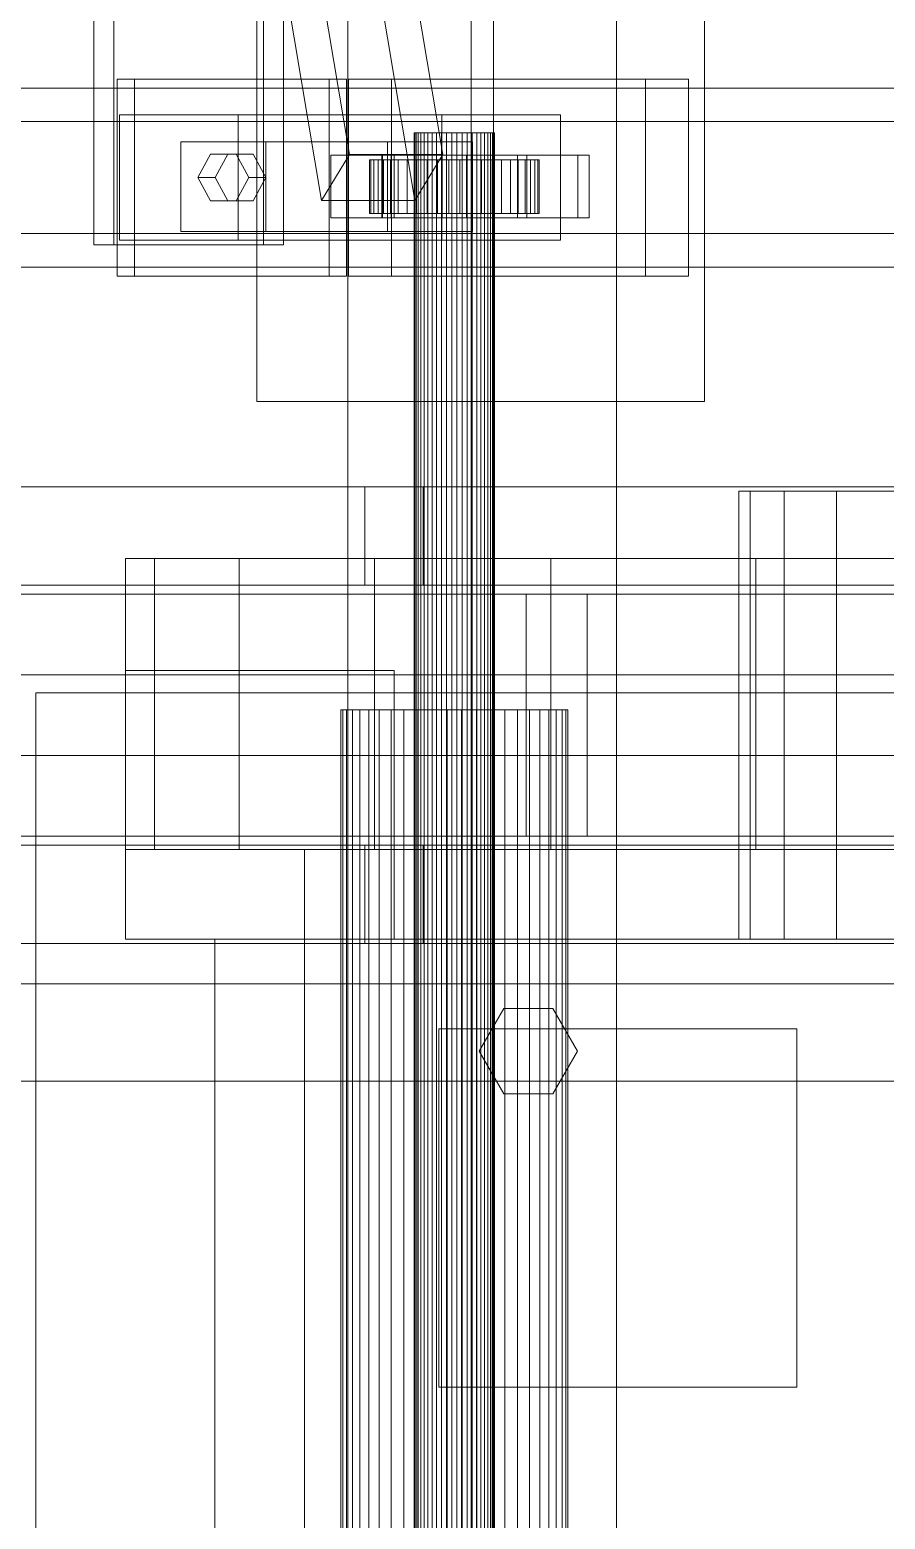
# Model space of a CAD drawing. Header units: millimetres. Extents: x -191664 to 191490, y -197311 to 10263.
# Drawn here: x 9918.2 to 10109.3, y -17869.5 to -17537 of the extents above; entities that cross this region are included whole.
import ezdxf

# ---------------------------------------------------------------- set-up
doc = ezdxf.new("R2010")
doc.units = ezdxf.units.MM
doc.layers.add('superior_C01', color=7, linetype='Continuous', lineweight=0)
doc.layers.add('superior_mezcladora', color=7, linetype='Continuous', lineweight=0)

msp = doc.modelspace()

# ---------------------------------------------------------------- linework, layer by layer
at = {"layer": 'superior_C01', "color": 139, "true_color": 0x354b57}
for p, q in [((9989.23, -17020), (9989.23, -18980)), ((10016.73, -17020), (10016.73, -18980)), ((10021.73, -18980), (10021.73, -17020)), ((10049.23, -18980), (10049.23, -17020)), ((9932.49, -17240), (9932.49, -17585)), ((9936.98, -17585), (9936.98, -17240)), ((9970.39, -17585), (9970.39, -17240)), ((9974.87, -17240), (9974.87, -17585)), ((9989.6, -17564.86), (9947.34, -17314.86)), ((10010.44, -17564.86), (9968.18, -17314.86)), ((9941.11, -17325.14), (9983.37, -17575.14)), ((10004.21, -17575.14), (9961.95, -17325.14)), ((9985.08, -17548), (9937.71, -17548)), ((9937.71, -17548), (9937.71, -17592)), ((9941.55, -17548), (9937.71, -17548)), ((9941.55, -17592), (9941.55, -17548)), ((9941.55, -17548), (9988.92, -17548)), ((9985.08, -17592), (9985.08, -17548)), ((9985.08, -17548), (9988.92, -17548)), ((9988.92, -17548), (9988.92, -17592)), ((10055.68, -17548), (9989.36, -17548)), ((9989.36, -17548), (9989.36, -17592)), ((9998.97, -17548), (9989.36, -17548)), ((9998.97, -17592), (9998.97, -17548)), ((9998.97, -17548), (10065.28, -17548)), ((10055.68, -17592), (10055.68, -17548)), ((10055.68, -17548), (10065.28, -17548)), ((10065.28, -17548), (10065.28, -17592)), ((10290.92, -17550), (9154.09, -17550)), ((9166.89, -17550), (10303.72, -17550)), ((10382.17, -17550), (9245.34, -17550)), ((9261.34, -17550), (10398.18, -17550)), ((9964.7, -17556), (9938.18, -17556)), ((9938.18, -17556), (9938.18, -17584)), ((10010.22, -17556), (9938.18, -17556)), ((9964.7, -17584), (9964.7, -17556)), ((9964.7, -17556), (10036.74, -17556)), ((10010.22, -17584), (10010.22, -17556)), ((10010.22, -17556), (10036.74, -17556)), ((10036.74, -17556), (10036.74, -17584)), ((10289.31, -17557.5), (9245.33, -17557.5)), ((9261.35, -17557.5), (10305.33, -17557.5)), ((9970.87, -17562), (9951.92, -17562)), ((9951.92, -17562), (9951.92, -17582)), ((9998.09, -17562), (9951.92, -17562)), ((9970.87, -17582), (9970.87, -17562)), ((9970.87, -17562), (10017.04, -17562)), ((9998.09, -17582), (9998.09, -17562)), ((9998.09, -17562), (10017.04, -17562)), ((10017.04, -17562), (10017.04, -17582)), ((9983.37, -17575.14), (9989.6, -17564.86)), ((9996.81, -17565), (9985.44, -17565)), ((9985.44, -17565), (9985.44, -17579)), ((9998.89, -17565), (9985.44, -17565)), ((9989.6, -17564.86), (10010.44, -17564.86)), ((9996.81, -17579), (9996.81, -17565)), ((9996.81, -17565), (10010.26, -17565)), ((10040.56, -17565), (9996.98, -17565)), ((9996.98, -17565), (9996.98, -17579)), ((9999.54, -17565), (9996.98, -17565)), ((9998.89, -17579), (9998.89, -17565)), ((9998.89, -17565), (10010.26, -17565)), ((9999.54, -17579), (9999.54, -17565)), ((9999.54, -17565), (10043.12, -17565)), ((10010.44, -17564.86), (10004.21, -17575.14)), ((10010.26, -17565), (10010.26, -17579)), ((10027.12, -17565), (10015.76, -17565)), ((10015.76, -17565), (10015.76, -17579)), ((10029.2, -17565), (10015.76, -17565)), ((10027.12, -17579), (10027.12, -17565)), ((10027.12, -17565), (10040.57, -17565)), ((10029.2, -17579), (10029.2, -17565)), ((10029.2, -17565), (10040.57, -17565)), ((10040.56, -17579), (10040.56, -17565)), ((10040.56, -17565), (10043.12, -17565)), ((10040.57, -17565), (10040.57, -17579)), ((10043.12, -17565), (10043.12, -17579)), ((10004.21, -17575.14), (9983.37, -17575.14)), ((9985.44, -17579), (9996.81, -17579)), ((9985.44, -17579), (9998.89, -17579)), ((10010.26, -17579), (9996.81, -17579)), ((9996.98, -17579), (10040.56, -17579)), ((9996.98, -17579), (9999.54, -17579)), ((10010.26, -17579), (9998.89, -17579)), ((10043.12, -17579), (9999.54, -17579)), ((10015.76, -17579), (10027.12, -17579)), ((10015.76, -17579), (10029.2, -17579)), ((10040.57, -17579), (10027.12, -17579)), ((10040.57, -17579), (10029.2, -17579)), ((10043.12, -17579), (10040.56, -17579)), ((9245.33, -17582.5), (10289.31, -17582.5)), ((9261.35, -17582.5), (10305.33, -17582.5)), ((9951.92, -17582), (9970.87, -17582)), ((9951.92, -17582), (9998.09, -17582)), ((10017.04, -17582), (9970.87, -17582)), ((10017.04, -17582), (9998.09, -17582)), ((9932.49, -17585), (9970.39, -17585)), ((9932.49, -17585), (9936.98, -17585)), ((9974.87, -17585), (9936.98, -17585)), ((9938.18, -17584), (9964.7, -17584)), ((9938.18, -17584), (10010.22, -17584)), ((10036.74, -17584), (9964.7, -17584)), ((9974.87, -17585), (9970.39, -17585)), ((10036.74, -17584), (10010.22, -17584)), ((9154.09, -17590), (10290.92, -17590)), ((9166.89, -17590), (10303.72, -17590)), ((9245.34, -17590), (10382.17, -17590)), ((9261.34, -17590), (10398.18, -17590)), ((9937.71, -17592), (9985.08, -17592)), ((9937.71, -17592), (9941.55, -17592)), ((9988.92, -17592), (9941.55, -17592)), ((9988.92, -17592), (9985.08, -17592)), ((9989.36, -17592), (10055.68, -17592)), ((9989.36, -17592), (9998.97, -17592)), ((10065.28, -17592), (9998.97, -17592)), ((10065.28, -17592), (10055.68, -17592))]:
    msp.add_line(p, q, dxfattribs=at)
at = {"layer": 'superior_C01', "color": 251, "true_color": 0x4e626d}
for p, q in [((9968.91, -17620), (9968.91, -17520)), ((10068.91, -17520), (10068.91, -17620)), ((10068.91, -17620), (9968.91, -17620))]:
    msp.add_line(p, q, dxfattribs=at)
at = {"layer": 'superior_C01', "color": 9, "true_color": 0xbac6cb}
for p, q in [((10004.18, -17560), (10004.02, -17560)), ((10004.02, -17560), (10004.48, -17560)), ((10004.02, -18440), (10004.02, -17560)), ((10004.94, -17560), (10004.18, -17560)), ((10004.18, -18440), (10004.18, -17560)), ((10004.48, -17560), (10005.52, -17560)), ((10004.48, -18440), (10004.48, -17560)), ((10006.25, -17560), (10004.94, -17560)), ((10004.94, -18440), (10004.94, -17560)), ((10005.52, -17560), (10007.06, -17560)), ((10005.52, -18440), (10005.52, -17560)), ((10008.02, -17560), (10006.25, -17560)), ((10006.25, -18440), (10006.25, -17560)), ((10007.06, -17560), (10009.01, -17560)), ((10007.06, -18440), (10007.06, -17560)), ((10010.12, -17560), (10008.02, -17560)), ((10008.02, -18440), (10008.02, -17560)), ((10009.01, -17560), (10011.24, -17560)), ((10009.01, -18440), (10009.01, -17560)), ((10012.43, -17560), (10010.12, -17560)), ((10010.12, -18440), (10010.12, -17560)), ((10011.24, -17560), (10013.58, -17560)), ((10011.24, -18440), (10011.24, -17560)), ((10014.77, -17560), (10012.43, -17560)), ((10012.43, -18440), (10012.43, -17560)), ((10013.58, -17560), (10015.89, -17560)), ((10013.58, -18440), (10013.58, -17560)), ((10017, -17560), (10014.77, -17560)), ((10014.77, -18440), (10014.77, -17560)), ((10015.89, -17560), (10018, -17560)), ((10015.89, -18440), (10015.89, -17560)), ((10018.95, -17560), (10017, -17560)), ((10017, -18440), (10017, -17560)), ((10018, -17560), (10019.76, -17560)), ((10018, -18440), (10018, -17560)), ((10020.5, -17560), (10018.95, -17560)), ((10018.95, -18440), (10018.95, -17560)), ((10019.76, -17560), (10021.07, -17560)), ((10019.76, -18440), (10019.76, -17560)), ((10021.53, -17560), (10020.5, -17560)), ((10020.5, -18440), (10020.5, -17560)), ((10021.07, -17560), (10021.83, -17560)), ((10021.07, -18440), (10021.07, -17560)), ((10021.99, -17560), (10021.53, -17560)), ((10021.53, -17560), (10021.53, -18440)), ((10021.83, -17560), (10021.99, -17560)), ((10021.83, -18440), (10021.83, -17560)), ((10021.99, -18440), (10021.99, -17560))]:
    msp.add_line(p, q, dxfattribs=at)
at = {"layer": 'superior_C01', "color": 9, "true_color": 0xbdc8cc}
for p, q in [((9955.71, -17570), (9958.55, -17564.8)), ((9958.55, -17564.8), (9964.24, -17564.8)), ((9962.39, -17564.8), (9958.55, -17564.8)), ((9962.39, -17564.8), (9959.55, -17570)), ((9968.08, -17564.8), (9962.39, -17564.8)), ((9964.24, -17564.8), (9967.08, -17570)), ((9968.08, -17564.8), (9964.24, -17564.8)), ((9970.92, -17570), (9968.08, -17564.8)), ((9958.55, -17575.2), (9955.71, -17570)), ((9955.71, -17570), (9959.55, -17570)), ((9959.55, -17570), (9962.39, -17575.2)), ((9967.08, -17570), (9964.24, -17575.2)), ((9970.92, -17570), (9967.08, -17570)), ((9968.08, -17575.2), (9970.92, -17570)), ((9964.24, -17575.2), (9958.55, -17575.2)), ((9962.39, -17575.2), (9958.55, -17575.2)), ((9962.39, -17575.2), (9968.08, -17575.2)), ((9968.08, -17575.2), (9964.24, -17575.2))]:
    msp.add_line(p, q, dxfattribs=at)
at = {"layer": 'superior_C01', "color": 155, "true_color": 0x617580}
for p, q in [((9994.38, -17566), (9994.05, -17566)), ((9994.05, -17566), (10004.02, -17566)), ((9994.05, -17578), (9994.05, -17566)), ((9994.05, -17566), (9995.01, -17566)), ((9995.98, -17566), (9994.38, -17566)), ((9994.38, -17566), (10004.18, -17566)), ((9994.38, -17578), (9994.38, -17566)), ((9995.01, -17566), (10004.48, -17566)), ((9995.01, -17578), (9995.01, -17566)), ((9995.01, -17566), (9997.19, -17566)), ((9998.74, -17566), (9995.98, -17566)), ((9995.98, -17566), (10004.94, -17566)), ((9995.98, -17578), (9995.98, -17566)), ((9997.19, -17566), (10005.52, -17566)), ((9997.19, -17578), (9997.19, -17566)), ((9997.19, -17566), (10000.46, -17566)), ((10002.47, -17566), (9998.74, -17566)), ((9998.74, -17566), (10006.25, -17566)), ((9998.74, -17578), (9998.74, -17566)), ((10000.46, -17566), (10007.06, -17566)), ((10000.46, -17578), (10000.46, -17566)), ((10000.46, -17566), (10004.58, -17566)), ((10006.92, -17566), (10002.47, -17566)), ((10002.47, -17566), (10008.02, -17566)), ((10002.47, -17578), (10002.47, -17566)), ((10004.02, -17566), (10004.18, -17566)), ((10004.02, -17566), (10004.02, -17578)), ((10004.48, -17566), (10004.02, -17566)), ((10004.18, -17566), (10004.94, -17566)), ((10004.18, -17566), (10004.18, -17578)), ((10004.48, -17566), (10004.48, -17578)), ((10005.52, -17566), (10004.48, -17566)), ((10004.58, -17566), (10009.01, -17566)), ((10004.58, -17578), (10004.58, -17566)), ((10004.58, -17566), (10009.27, -17566)), ((10004.94, -17566), (10006.25, -17566)), ((10004.94, -17566), (10004.94, -17578)), ((10005.52, -17566), (10005.52, -17578)), ((10007.06, -17566), (10005.52, -17566)), ((10006.25, -17566), (10008.02, -17566)), ((10006.25, -17566), (10006.25, -17578)), ((10011.79, -17566), (10006.92, -17566)), ((10006.92, -17566), (10010.12, -17566)), ((10006.92, -17578), (10006.92, -17566)), ((10007.06, -17566), (10007.06, -17578)), ((10009.01, -17566), (10007.06, -17566)), ((10008.02, -17566), (10010.12, -17566)), ((10008.02, -17566), (10008.02, -17578)), ((10009.01, -17566), (10009.01, -17578)), ((10011.24, -17566), (10009.01, -17566)), ((10009.27, -17566), (10011.24, -17566)), ((10009.27, -17578), (10009.27, -17566)), ((10009.27, -17566), (10014.22, -17566)), ((10010.12, -17566), (10012.43, -17566)), ((10010.12, -17566), (10010.12, -17578)), ((10011.24, -17566), (10011.24, -17578)), ((10013.58, -17566), (10011.24, -17566)), ((10016.74, -17566), (10011.79, -17566)), ((10011.79, -17566), (10012.43, -17566)), ((10011.79, -17578), (10011.79, -17566)), ((10012.43, -17566), (10014.77, -17566)), ((10012.43, -17566), (10012.43, -17578)), ((10014.22, -17566), (10013.58, -17566)), ((10013.58, -17566), (10013.58, -17578)), ((10015.89, -17566), (10013.58, -17566)), ((10014.22, -17578), (10014.22, -17566)), ((10014.22, -17566), (10019.09, -17566)), ((10016.74, -17566), (10014.77, -17566)), ((10014.77, -17566), (10017, -17566)), ((10014.77, -17566), (10014.77, -17578)), ((10019.09, -17566), (10015.89, -17566)), ((10015.89, -17566), (10015.89, -17578)), ((10018, -17566), (10015.89, -17566)), ((10021.43, -17566), (10016.74, -17566)), ((10016.74, -17578), (10016.74, -17566)), ((10021.43, -17566), (10017, -17566)), ((10017, -17566), (10018.95, -17566)), ((10017, -17566), (10017, -17578)), ((10023.54, -17566), (10018, -17566)), ((10018, -17566), (10018, -17578)), ((10019.76, -17566), (10018, -17566)), ((10025.55, -17566), (10018.95, -17566)), ((10018.95, -17566), (10020.5, -17566)), ((10018.95, -17566), (10018.95, -17578)), ((10019.09, -17578), (10019.09, -17566)), ((10019.09, -17566), (10023.54, -17566)), ((10027.27, -17566), (10019.76, -17566)), ((10019.76, -17566), (10019.76, -17578)), ((10021.07, -17566), (10019.76, -17566)), ((10028.82, -17566), (10020.5, -17566)), ((10020.5, -17566), (10021.53, -17566)), ((10020.5, -17566), (10020.5, -17578)), ((10030.04, -17566), (10021.07, -17566)), ((10021.07, -17566), (10021.07, -17578)), ((10021.83, -17566), (10021.07, -17566)), ((10025.55, -17566), (10021.43, -17566)), ((10021.43, -17578), (10021.43, -17566)), ((10021.53, -17566), (10031.01, -17566)), ((10021.53, -17578), (10021.53, -17566)), ((10021.53, -17566), (10021.99, -17566)), ((10031.64, -17566), (10021.83, -17566)), ((10021.83, -17566), (10021.83, -17578)), ((10021.99, -17566), (10021.83, -17566)), ((10031.97, -17566), (10021.99, -17566)), ((10021.99, -17566), (10021.99, -17578)), ((10023.54, -17578), (10023.54, -17566)), ((10023.54, -17566), (10027.27, -17566)), ((10028.82, -17566), (10025.55, -17566)), ((10025.55, -17578), (10025.55, -17566)), ((10027.27, -17578), (10027.27, -17566)), ((10027.27, -17566), (10030.04, -17566)), ((10031.01, -17566), (10028.82, -17566)), ((10028.82, -17578), (10028.82, -17566)), ((10030.04, -17578), (10030.04, -17566)), ((10030.04, -17566), (10031.64, -17566)), ((10031.01, -17566), (10031.01, -17578)), ((10031.97, -17566), (10031.01, -17566)), ((10031.64, -17578), (10031.64, -17566)), ((10031.64, -17566), (10031.97, -17566)), ((10031.97, -17578), (10031.97, -17566)), ((10004.02, -17578), (9994.05, -17578)), ((9994.05, -17578), (9994.38, -17578)), ((9995.01, -17578), (9994.05, -17578)), ((10004.18, -17578), (9994.38, -17578)), ((9994.38, -17578), (9995.98, -17578)), ((10004.48, -17578), (9995.01, -17578)), ((9997.19, -17578), (9995.01, -17578)), ((10004.94, -17578), (9995.98, -17578)), ((9995.98, -17578), (9998.74, -17578)), ((10005.52, -17578), (9997.19, -17578)), ((10000.46, -17578), (9997.19, -17578)), ((10006.25, -17578), (9998.74, -17578)), ((9998.74, -17578), (10002.47, -17578)), ((10007.06, -17578), (10000.46, -17578)), ((10004.58, -17578), (10000.46, -17578)), ((10008.02, -17578), (10002.47, -17578)), ((10002.47, -17578), (10006.92, -17578)), ((10004.18, -17578), (10004.02, -17578)), ((10004.02, -17578), (10004.48, -17578)), ((10004.94, -17578), (10004.18, -17578)), ((10004.48, -17578), (10005.52, -17578)), ((10009.01, -17578), (10004.58, -17578)), ((10009.27, -17578), (10004.58, -17578)), ((10006.25, -17578), (10004.94, -17578)), ((10005.52, -17578), (10007.06, -17578)), ((10008.02, -17578), (10006.25, -17578)), ((10010.12, -17578), (10006.92, -17578)), ((10006.92, -17578), (10011.79, -17578)), ((10007.06, -17578), (10009.01, -17578)), ((10010.12, -17578), (10008.02, -17578)), ((10009.01, -17578), (10011.24, -17578)), ((10011.24, -17578), (10009.27, -17578)), ((10014.22, -17578), (10009.27, -17578)), ((10012.43, -17578), (10010.12, -17578)), ((10011.24, -17578), (10013.58, -17578)), ((10012.43, -17578), (10011.79, -17578)), ((10011.79, -17578), (10016.74, -17578)), ((10014.77, -17578), (10012.43, -17578)), ((10013.58, -17578), (10014.22, -17578)), ((10013.58, -17578), (10015.89, -17578)), ((10019.09, -17578), (10014.22, -17578)), ((10017, -17578), (10014.77, -17578)), ((10014.77, -17578), (10016.74, -17578)), ((10015.89, -17578), (10019.09, -17578)), ((10015.89, -17578), (10018, -17578)), ((10016.74, -17578), (10021.43, -17578)), ((10018.95, -17578), (10017, -17578)), ((10017, -17578), (10021.43, -17578)), ((10018, -17578), (10023.54, -17578)), ((10018, -17578), (10019.76, -17578)), ((10020.5, -17578), (10018.95, -17578)), ((10018.95, -17578), (10025.55, -17578)), ((10023.54, -17578), (10019.09, -17578)), ((10019.76, -17578), (10027.27, -17578)), ((10019.76, -17578), (10021.07, -17578)), ((10021.53, -17578), (10020.5, -17578)), ((10020.5, -17578), (10028.82, -17578)), ((10021.07, -17578), (10030.04, -17578)), ((10021.07, -17578), (10021.83, -17578)), ((10021.43, -17578), (10025.55, -17578)), ((10031.01, -17578), (10021.53, -17578)), ((10021.99, -17578), (10021.53, -17578)), ((10021.83, -17578), (10031.64, -17578)), ((10021.83, -17578), (10021.99, -17578)), ((10021.99, -17578), (10031.97, -17578)), ((10027.27, -17578), (10023.54, -17578)), ((10025.55, -17578), (10028.82, -17578)), ((10030.04, -17578), (10027.27, -17578)), ((10028.82, -17578), (10031.01, -17578)), ((10031.64, -17578), (10030.04, -17578)), ((10031.01, -17578), (10031.97, -17578)), ((10031.97, -17578), (10031.64, -17578))]:
    msp.add_line(p, q, dxfattribs=at)
at = {"layer": 'superior_C01', "color": 252, "true_color": 0x83939a}
for p, q in [((9988.1, -17688.85), (9987.66, -17688.85)), ((9987.66, -17688.85), (9988.94, -17688.85)), ((9987.66, -18311.15), (9987.66, -17688.85)), ((9990.24, -17688.85), (9988.1, -17688.85)), ((9988.1, -18311.15), (9988.1, -17688.85)), ((9988.94, -17688.85), (9991.87, -17688.85)), ((9988.94, -18311.15), (9988.94, -17688.85)), ((9993.93, -17688.85), (9990.24, -17688.85)), ((9990.24, -18311.15), (9990.24, -17688.85)), ((9991.87, -17688.85), (9996.23, -17688.85)), ((9991.87, -18311.15), (9991.87, -17688.85)), ((9998.92, -17688.85), (9993.93, -17688.85)), ((9993.93, -18311.15), (9993.93, -17688.85)), ((9996.23, -17688.85), (10001.74, -17688.85)), ((9996.23, -18311.15), (9996.23, -17688.85)), ((10004.87, -17688.85), (9998.92, -17688.85)), ((9998.92, -18311.15), (9998.92, -17688.85)), ((10001.74, -17688.85), (10008.02, -17688.85)), ((10001.74, -18311.15), (10001.74, -17688.85)), ((10011.38, -17688.85), (10004.87, -17688.85)), ((10004.87, -18311.15), (10004.87, -17688.85)), ((10008.02, -17688.85), (10014.63, -17688.85)), ((10008.02, -18311.15), (10008.02, -17688.85)), ((10017.99, -17688.85), (10011.38, -17688.85)), ((10011.38, -18311.15), (10011.38, -17688.85)), ((10014.63, -17688.85), (10021.14, -17688.85)), ((10014.63, -18311.15), (10014.63, -17688.85)), ((10024.27, -17688.85), (10017.99, -17688.85)), ((10017.99, -18311.15), (10017.99, -17688.85)), ((10021.14, -17688.85), (10027.09, -17688.85)), ((10021.14, -18311.15), (10021.14, -17688.85)), ((10029.78, -17688.85), (10024.27, -17688.85)), ((10024.27, -18311.15), (10024.27, -17688.85)), ((10027.09, -17688.85), (10032.08, -17688.85)), ((10027.09, -18311.15), (10027.09, -17688.85)), ((10034.14, -17688.85), (10029.78, -17688.85)), ((10029.78, -18311.15), (10029.78, -17688.85)), ((10032.08, -17688.85), (10035.77, -17688.85)), ((10032.08, -18311.15), (10032.08, -17688.85)), ((10037.07, -17688.85), (10034.14, -17688.85)), ((10034.14, -18311.15), (10034.14, -17688.85)), ((10035.77, -17688.85), (10037.91, -17688.85)), ((10035.77, -18311.15), (10035.77, -17688.85)), ((10038.35, -17688.85), (10037.07, -17688.85)), ((10037.07, -17688.85), (10037.07, -18311.15)), ((10037.91, -17688.85), (10038.35, -17688.85)), ((10037.91, -18311.15), (10037.91, -17688.85)), ((10038.35, -18311.15), (10038.35, -17688.85))]:
    msp.add_line(p, q, dxfattribs=at)
at = {"layer": 'superior_C01', "color": 251, "true_color": 0x586d65}
for p, q in [((2012.49, -17750), (11002.45, -17750)), ((11004.06, -17750), (2014.1, -17750))]:
    msp.add_line(p, q, dxfattribs=at)
at = {"layer": 'superior_C01', "color": 139, "true_color": 0x345e4e}
for p, q in [((9768.23, -17771.7), (10194.79, -17771.7)), ((10196.7, -17771.7), (9770.14, -17771.7))]:
    msp.add_line(p, q, dxfattribs=at)
at = {"layer": 'superior_mezcladora', "color": 252, "true_color": 0x8b8c91}
for p, q in [((9993.01, -17639), (9433.01, -17639)), ((9446.04, -17639), (10006.04, -17639)), ((10262.56, -17639), (9462.56, -17639)), ((9476.5, -17639), (10276.5, -17639)), ((9993.01, -17639), (9993.01, -17661)), ((10006.04, -17639), (9993.01, -17639)), ((10006.04, -17661), (10006.04, -17639)), ((9433.01, -17661), (9993.01, -17661)), ((9446.04, -17661), (10006.04, -17661)), ((9462.56, -17661), (10262.56, -17661)), ((9476.5, -17661), (10276.5, -17661)), ((9993.01, -17661), (10006.04, -17661)), ((9993.01, -17719), (9433.01, -17719)), ((9446.04, -17719), (10006.04, -17719)), ((10262.56, -17719), (9462.56, -17719)), ((9476.5, -17719), (10276.5, -17719)), ((9993.01, -17719), (9993.01, -17741)), ((10006.04, -17719), (9993.01, -17719)), ((10006.04, -17741), (10006.04, -17719)), ((9433.01, -17741), (9993.01, -17741)), ((9446.04, -17741), (10006.04, -17741)), ((9462.56, -17741), (10262.56, -17741)), ((9476.5, -17741), (10276.5, -17741)), ((9959.53, -18260), (9959.53, -17740)), ((9959.53, -17740), (10409.53, -17740)), ((9993.01, -17741), (10006.04, -17741))]:
    msp.add_line(p, q, dxfattribs=at)
at = {"layer": 'superior_mezcladora', "color": 9, "true_color": 0xc6c9c8}
for p, q in [((10079.12, -17640), (10076.53, -17640)), ((10076.53, -17740), (10076.53, -17640)), ((10086.65, -17640), (10079.12, -17640)), ((10079.12, -17740), (10079.12, -17640)), ((10098.38, -17640), (10086.65, -17640)), ((10086.65, -17740), (10086.65, -17640)), ((10113.15, -17640), (10098.38, -17640)), ((10098.38, -17740), (10098.38, -17640)), ((10079.12, -17740), (10076.53, -17740)), ((10086.65, -17740), (10079.12, -17740)), ((10098.38, -17740), (10086.65, -17740)), ((10113.15, -17740), (10098.38, -17740))]:
    msp.add_line(p, q, dxfattribs=at)
at = {"layer": 'superior_mezcladora', "color": 250, "true_color": 0x33393d}
for p, q in [((9946, -17655), (9939.53, -17655)), ((9939.53, -17720), (9939.53, -17655)), ((9964.98, -17655), (9946, -17655)), ((9946, -17720), (9946, -17655)), ((9995.18, -17655), (9964.98, -17655)), ((9964.98, -17720), (9964.98, -17655)), ((10034.53, -17655), (9995.18, -17655)), ((9995.18, -17720), (9995.18, -17655)), ((10080.35, -17655), (10034.53, -17655)), ((10034.53, -17720), (10034.53, -17655)), ((10129.53, -17655), (10080.35, -17655)), ((10080.35, -17720), (10080.35, -17655)), ((10029.03, -17663), (9481.78, -17663)), ((9495.43, -17663), (10042.68, -17663)), ((10219.31, -17663), (9566.56, -17663)), ((10227.09, -17663), (9574.34, -17663)), ((10029.03, -17663), (10029.03, -17681)), ((10042.68, -17663), (10029.03, -17663)), ((10042.68, -17681), (10042.68, -17663)), ((10029.03, -17681), (9481.78, -17681)), ((9495.43, -17681), (10042.68, -17681)), ((10219.31, -17681), (9566.56, -17681)), ((10227.09, -17681), (9574.34, -17681)), ((10029.03, -17681), (10029.03, -17699)), ((10042.68, -17681), (10029.03, -17681)), ((10042.68, -17699), (10042.68, -17681)), ((10029.03, -17699), (9481.78, -17699)), ((9495.43, -17699), (10042.68, -17699)), ((10219.31, -17699), (9566.56, -17699)), ((10227.09, -17699), (9574.34, -17699)), ((10029.03, -17699), (10029.03, -17717)), ((10042.68, -17699), (10029.03, -17699)), ((10042.68, -17717), (10042.68, -17699)), ((9481.78, -17717), (10029.03, -17717)), ((9495.43, -17717), (10042.68, -17717)), ((9566.56, -17717), (10219.31, -17717)), ((10227.09, -17717), (9574.34, -17717)), ((10029.03, -17717), (10042.68, -17717)), ((9946, -17720), (9939.53, -17720)), ((9964.98, -17720), (9946, -17720)), ((9995.18, -17720), (9964.98, -17720)), ((9979.53, -18280), (9979.53, -17720)), ((9979.53, -17720), (10389.53, -17720)), ((10034.53, -17720), (9995.18, -17720)), ((10080.35, -17720), (10034.53, -17720)), ((10129.53, -17720), (10080.35, -17720))]:
    msp.add_line(p, q, dxfattribs=at)
at = {"layer": 'superior_mezcladora', "color": 251, "true_color": 0x64686b}
for p, q in [((9939.53, -17740), (9939.53, -17680)), ((9939.53, -17680), (9999.53, -17680)), ((9999.53, -17680), (9999.53, -17740)), ((9919.53, -18315), (9919.53, -17685)), ((9919.53, -17685), (10429.53, -17685)), ((9999.53, -17740), (9939.53, -17740))]:
    msp.add_line(p, q, dxfattribs=at)
at = {"layer": 'superior_mezcladora', "color": 43, "true_color": 0xe7bf45}
for p, q in [((10018.53, -17765), (10024.03, -17755.47)), ((10024.03, -17755.47), (10035.03, -17755.47)), ((10035.03, -17755.47), (10040.53, -17765)), ((10024.03, -17774.53), (10018.53, -17765)), ((10040.53, -17765), (10035.03, -17774.53)), ((10035.03, -17774.53), (10024.03, -17774.53))]:
    msp.add_line(p, q, dxfattribs=at)
at = {"layer": 'superior_mezcladora', "color": 251, "true_color": 0x545d65}
for p, q in [((10009.53, -17840), (10009.53, -17760)), ((10009.53, -17760), (10089.53, -17760)), ((10089.53, -17760), (10089.53, -17840)), ((10089.53, -17840), (10009.53, -17840))]:
    msp.add_line(p, q, dxfattribs=at)

doc.saveas('drawing.dxf')
